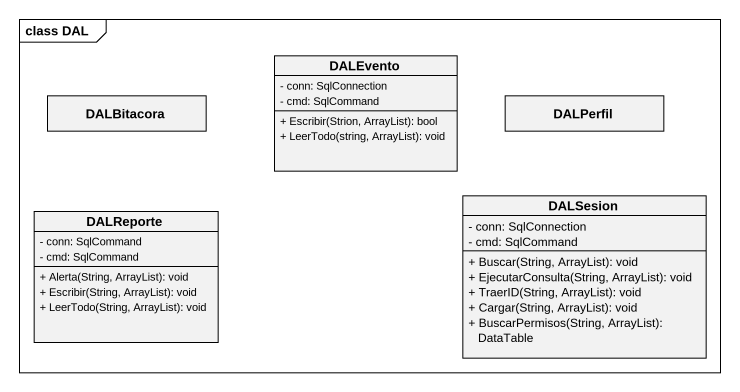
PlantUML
@startuml
mainframe class DAL
hide circle
hide empty members
skinparam classAttributeIconSize 0
class DALEvento {
  - conn: SqlConnection
  - cmd: SqlCommand
  + Escribir(Strion, ArrayList): bool
  + LeerTodo(string, ArrayList): void
}
class DALBitacora
class DALPerfil
class DALReporte {
  - conn: SqlCommand
  - cmd: SqlCommand
  + Alerta(String, ArrayList): void
  + Escribir(String, ArrayList): void
  + LeerTodo(String, ArrayList): void
}
class DALSesion {
  - conn: SqlConnection
  - cmd: SqlCommand
  + Buscar(String, ArrayList): void
  + EjecutarConsulta(String, ArrayList): void
  + TraerID(String, ArrayList): void
  + Cargar(String, ArrayList): void
  + BuscarPermisos(String, ArrayList): DataTable
}
@enduml
